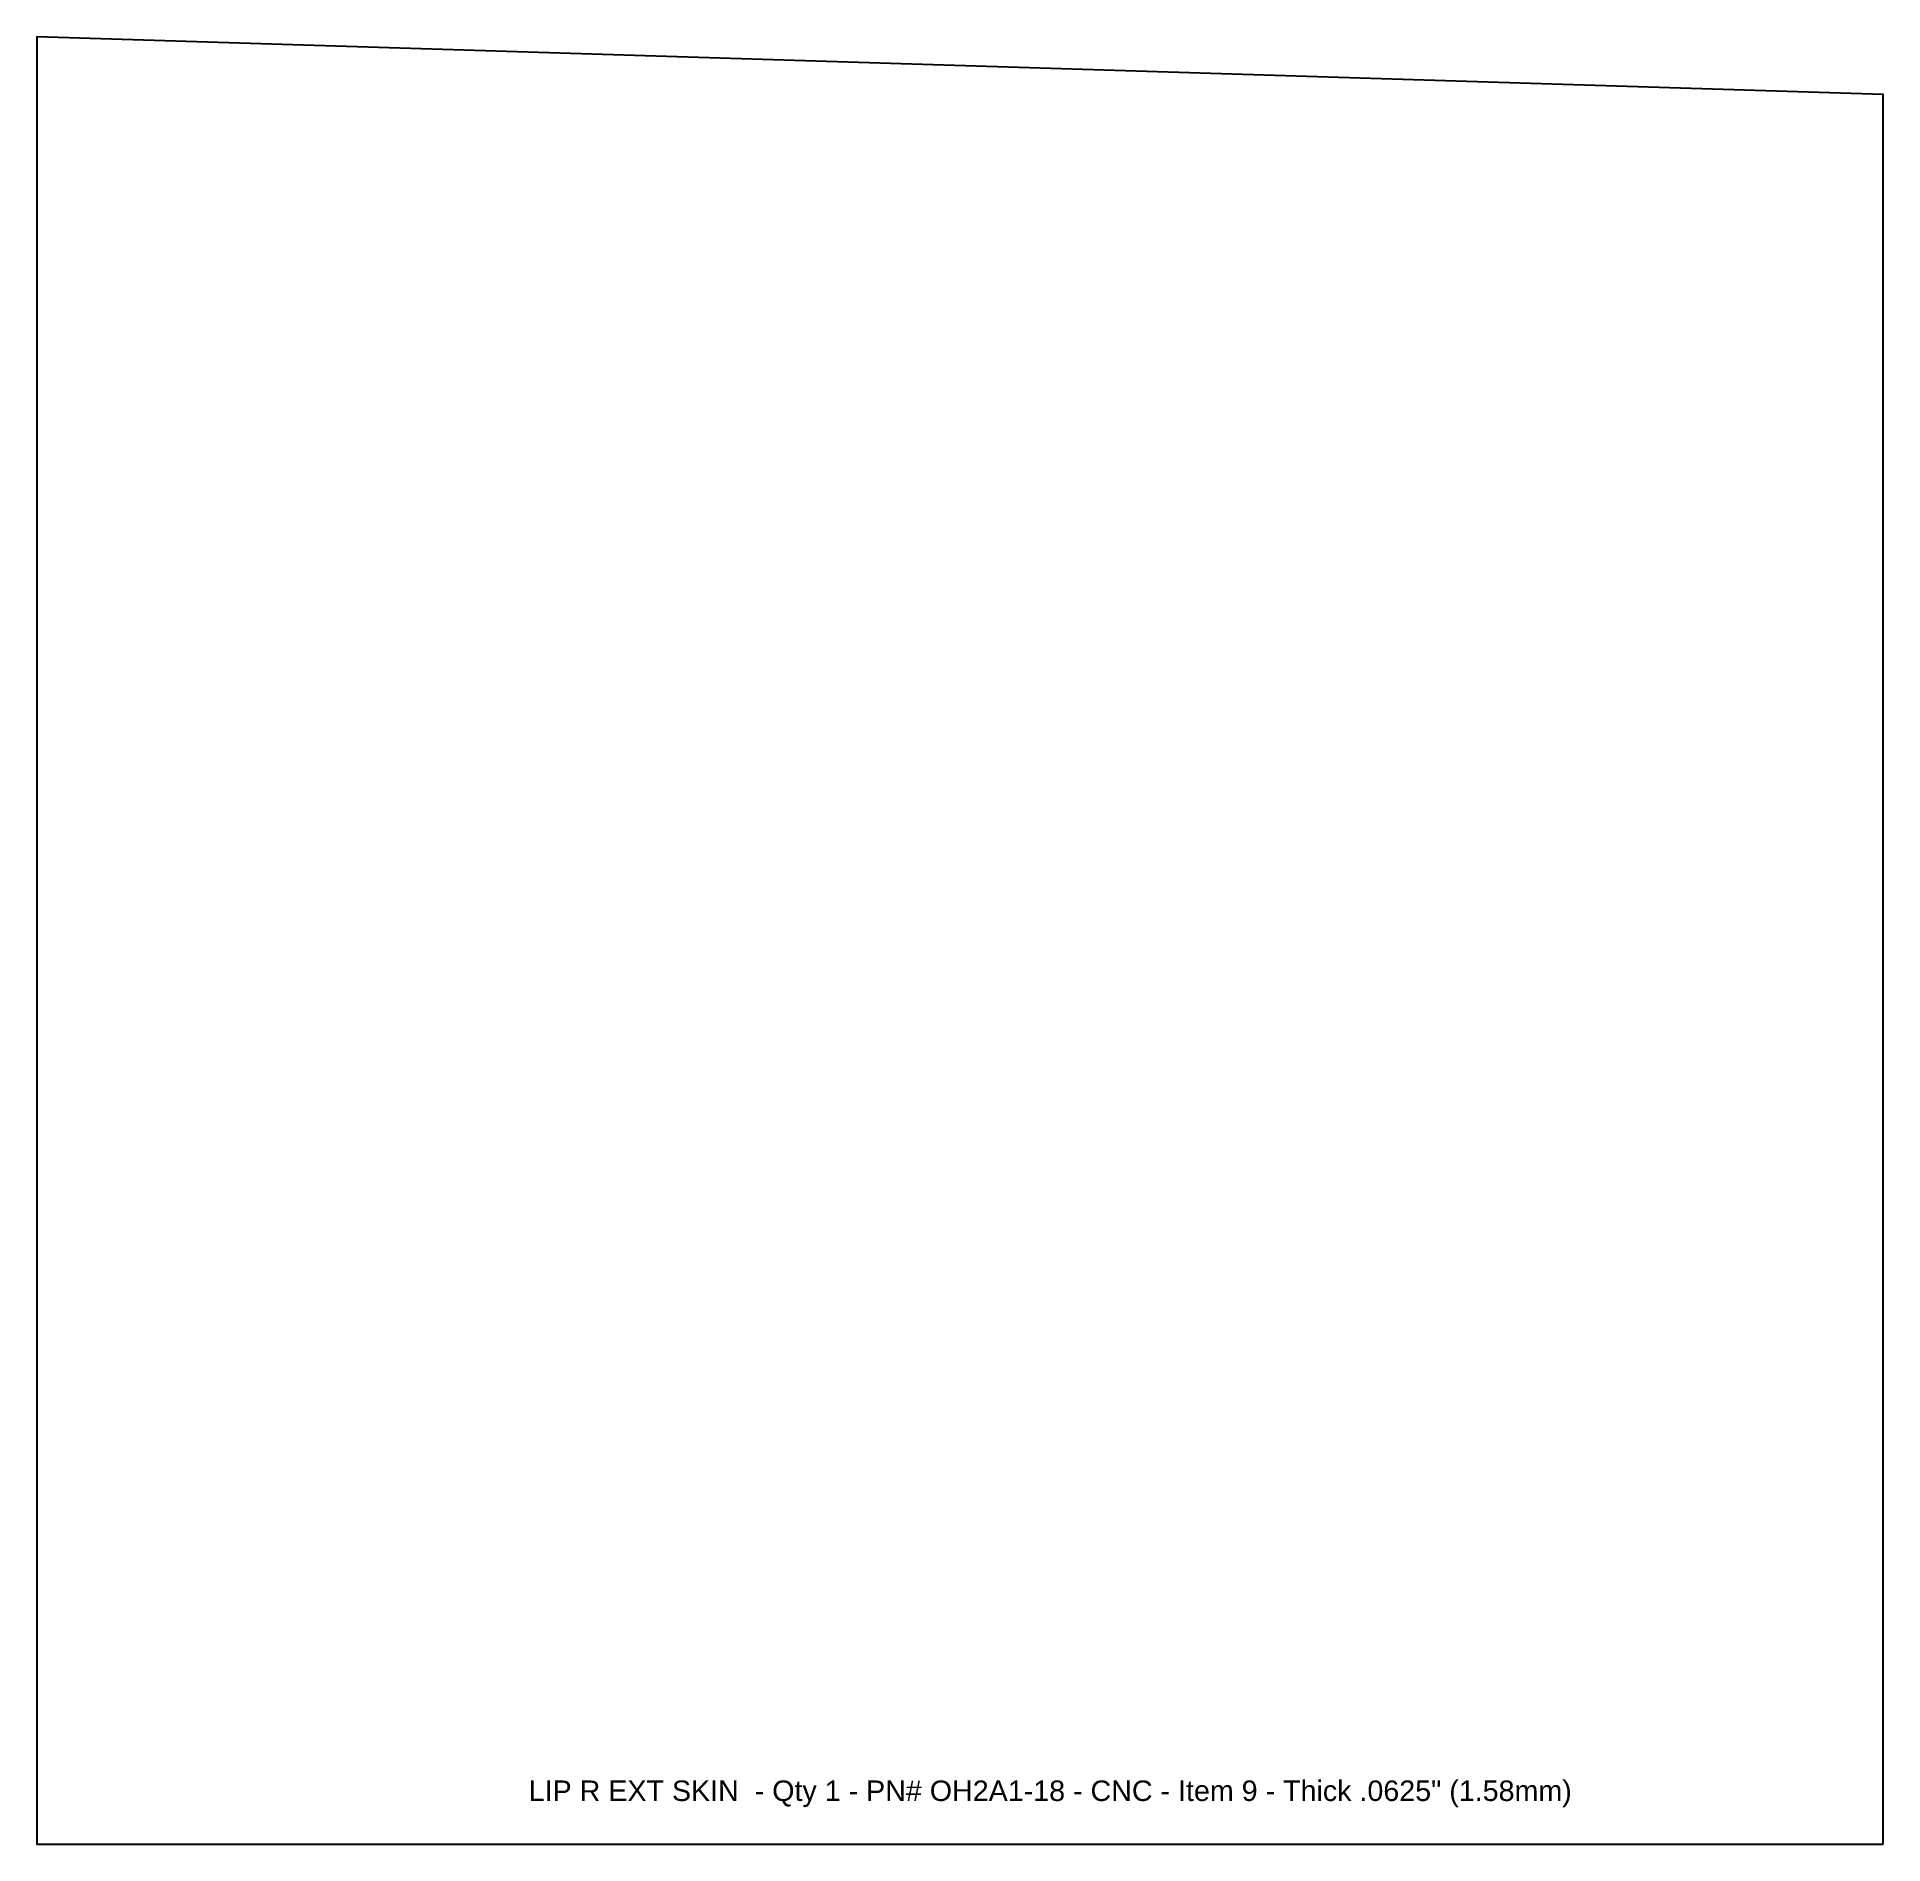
# Model space of a CAD drawing. Header units: inches. Extents: x 4.3 to 26.9, y 4.1 to 26.2.
import ezdxf

# ---------------------------------------------------------------- set-up
doc = ezdxf.new("R2010")
doc.units = ezdxf.units.IN
doc.header["$MEASUREMENT"] = 0
doc.layers.add('Info', color=4, linetype='Continuous')
doc.styles.add('Annotative', font='arial.ttf')

msp = doc.modelspace()

# ---------------------------------------------------------------- linework, layer by layer
msp.add_lwpolyline([(26.858, 4.125), (26.858, 25.455), (4.348, 26.155), (4.348, 4.125)], close=True)

# ---------------------------------------------------------------- texts
at = {"layer": 'Info', "style": 'Annotative'}
msp.add_text('LIP R EXT SKIN  - Qty 1 - PN# OH2A1-18 - CNC - Item 9 - Thick .0625" (1.58mm)', height=0.25, dxfattribs=at).set_placement((10.344, 4.65))

doc.saveas('drawing.dxf')
